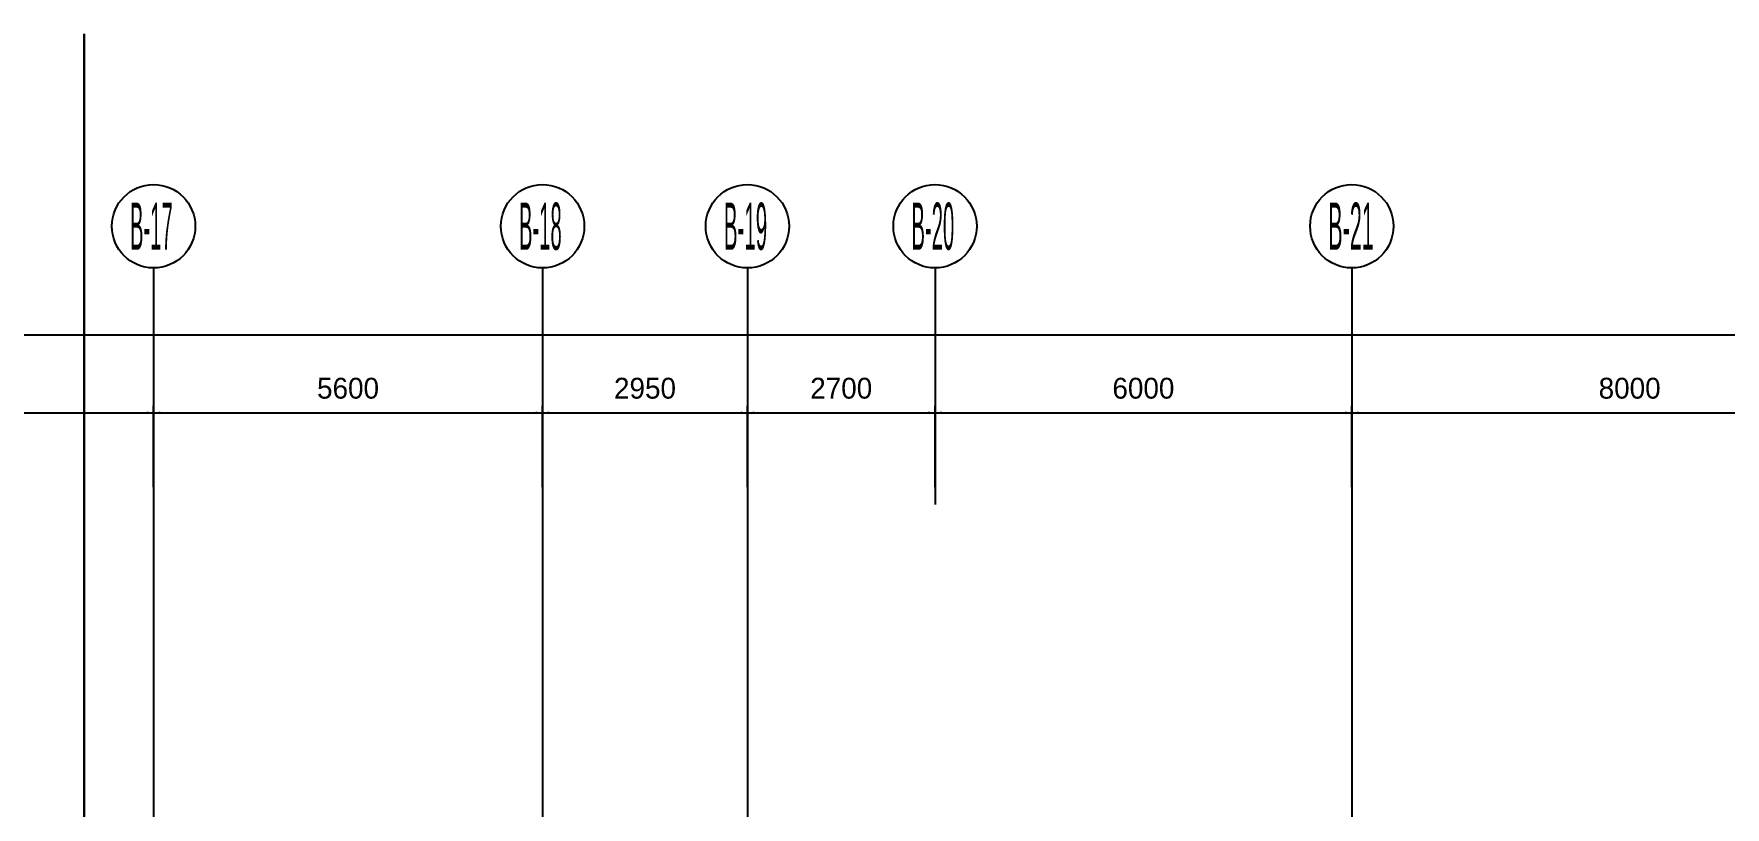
# Model space of a CAD drawing. Extents: x 387171 to 699106, y 11966 to 245688.
# Drawn here: x 591785 to 616133, y 234557 to 245688 of the extents above; entities that cross this region are included whole.
import ezdxf

# ---------------------------------------------------------------- set-up
doc = ezdxf.new("R2010")
doc.units = 0
doc.header["$LTSCALE"] = 100
doc.header["$MEASUREMENT"] = 0
doc.layers.add('DOTE', color=253, linetype='Continuous')
doc.layers.add('L-AXIS', color=3, linetype='Continuous')
doc.styles.add('tk', font='tk')
doc.dimstyles.get("Standard").update_dxf_attribs({"dimtxt": 300, "dimasz": 100, "dimexe": 100, "dimexo": 250, "dimgap": 100, "dimtad": 0, "dimtoh": 1, "dimdec": 0, "dimdsep": 46, "dimcen": 0.09, "dimclrt": 7, "dimadec": 0, "dimazin": 0, "dimtfac": 1, "dimtdec": 4, "dimtofl": 0, "dimtmove": 0, "dimatfit": 3, "dimfxl": 1, "dimtolj": 1, "dimtzin": 0, "dimarcsym": 0})

# ---------------------------------------------------------------- blocks, each defined once
blk = doc.blocks.new('*D1981')
at = {"layer": 'L-AXIS', "color": 0, "linetype": 'ByBlock', "lineweight": -2}
for p, q in [((494858, 239398), (494858, 241456)), ((494858, 241356), (656958, 241356)), ((656958, 239398), (656958, 241456))]:
    blk.add_line(p, q, dxfattribs=at)
for points in [[(494858, 241356), (494958, 241372), (494958, 241339)], [(656958, 241356), (656858, 241339), (656858, 241372)]]:
    blk.add_solid(points, dxfattribs=at)
at = {"layer": 'L-AXIS', "color": 7, "linetype": 'Continuous', "lineweight": -2, "insert": (548151, 241706), "char_height": 300, "width": 1106.67, "attachment_point": 5, "style": 'tk'}
blk.add_mtext('162100', dxfattribs=at)
blk = doc.blocks.new('*D2118')
at = {"layer": 'L-AXIS', "color": 0, "linetype": 'ByBlock', "lineweight": -2}
for p, q in [((602058, 239163), (602058, 240335)), ((604758, 239163), (604758, 240335)), ((602058, 240235), (604758, 240235))]:
    blk.add_line(p, q, dxfattribs=at)
for points in [[(602058, 240235), (602158, 240251), (602158, 240218)], [(604758, 240235), (604658, 240218), (604658, 240251)]]:
    blk.add_solid(points, dxfattribs=at)
at = {"layer": 'L-AXIS', "color": 7, "linetype": 'Continuous', "lineweight": -2, "insert": (603408, 240585), "char_height": 300, "width": 780, "attachment_point": 5, "style": 'tk'}
blk.add_mtext('2700', dxfattribs=at)
blk = doc.blocks.new('_AXISO')
blk.add_circle((0, 0), 0.5)
blk = doc.blocks.new('*D1754')
at = {"layer": 'L-AXIS', "color": 0, "linetype": 'ByBlock', "lineweight": -2}
for p, q in [((585258, 239163), (585258, 240335)), ((593508, 239163), (593508, 240335)), ((585258, 240235), (593508, 240235))]:
    blk.add_line(p, q, dxfattribs=at)
for points in [[(585258, 240235), (585358, 240251), (585358, 240218)], [(593508, 240235), (593408, 240218), (593408, 240251)]]:
    blk.add_solid(points, dxfattribs=at)
at = {"layer": 'L-AXIS', "color": 7, "linetype": 'Continuous', "lineweight": -2, "insert": (589383, 240585), "char_height": 300, "width": 780, "attachment_point": 5, "style": 'tk'}
blk.add_mtext('8250', dxfattribs=at)
blk = doc.blocks.new('*D3488')
at = {"layer": 'L-AXIS', "color": 0, "linetype": 'ByBlock', "lineweight": -2}
for p, q in [((593508, 239163), (593508, 240335)), ((599108, 239163), (599108, 240335)), ((593508, 240235), (599108, 240235))]:
    blk.add_line(p, q, dxfattribs=at)
for points in [[(593508, 240235), (593608, 240251), (593608, 240218)], [(599108, 240235), (599008, 240218), (599008, 240251)]]:
    blk.add_solid(points, dxfattribs=at)
at = {"layer": 'L-AXIS', "color": 7, "linetype": 'Continuous', "lineweight": -2, "insert": (596308, 240585), "char_height": 300, "width": 775, "attachment_point": 5, "style": 'tk'}
blk.add_mtext('5600', dxfattribs=at)
blk = doc.blocks.new('*D3079')
at = {"layer": 'L-AXIS', "color": 0, "linetype": 'ByBlock', "lineweight": -2}
for p, q in [((599108, 239163), (599108, 240335)), ((602058, 239163), (602058, 240335)), ((599108, 240235), (602058, 240235))]:
    blk.add_line(p, q, dxfattribs=at)
for points in [[(599108, 240235), (599208, 240251), (599208, 240218)], [(602058, 240235), (601958, 240218), (601958, 240251)]]:
    blk.add_solid(points, dxfattribs=at)
at = {"layer": 'L-AXIS', "color": 7, "linetype": 'Continuous', "lineweight": -2, "insert": (600583, 240585), "char_height": 300, "width": 775, "attachment_point": 5, "style": 'tk'}
blk.add_mtext('2950', dxfattribs=at)
blk = doc.blocks.new('*D3963')
at = {"layer": 'L-AXIS', "color": 0, "linetype": 'ByBlock', "lineweight": -2}
for p, q in [((610758, 239163), (610758, 240335)), ((618758, 239163), (618758, 240335)), ((610758, 240235), (618758, 240235))]:
    blk.add_line(p, q, dxfattribs=at)
for points in [[(610758, 240235), (610858, 240251), (610858, 240218)], [(618758, 240235), (618658, 240218), (618658, 240251)]]:
    blk.add_solid(points, dxfattribs=at)
at = {"layer": 'L-AXIS', "color": 7, "linetype": 'Continuous', "lineweight": -2, "insert": (614758, 240585), "char_height": 300, "width": 780, "attachment_point": 5, "style": 'tk'}
blk.add_mtext('8000', dxfattribs=at)
blk = doc.blocks.new('*D3876')
at = {"layer": 'L-AXIS', "color": 0, "linetype": 'ByBlock', "lineweight": -2}
for p, q in [((604758, 239163), (604758, 240335)), ((610758, 239163), (610758, 240335)), ((604758, 240235), (610758, 240235))]:
    blk.add_line(p, q, dxfattribs=at)
for points in [[(604758, 240235), (604858, 240251), (604858, 240218)], [(610758, 240235), (610658, 240218), (610658, 240251)]]:
    blk.add_solid(points, dxfattribs=at)
at = {"layer": 'L-AXIS', "color": 7, "linetype": 'Continuous', "lineweight": -2, "insert": (607758, 240585), "char_height": 300, "width": 770, "attachment_point": 5, "style": 'tk'}
blk.add_mtext('6000', dxfattribs=at)
blk = doc.blocks.new('后浇带现场')
at = {"color": 6, "lineweight": 30}
blk.add_lwpolyline([(714656, 762040), (714656, 738930), (710056, 738930), (710056, 730049), (775507, 730049), (775507, 772730)], dxfattribs=at)

msp = doc.modelspace()

# ---------------------------------------------------------------- linework, layer by layer
at = {"layer": 'DOTE'}
for p, q in [((602058.1, 239163.1), (602058.1, 213087.9)), ((593508.1, 238913.1), (593508.1, 197087.9)), ((599108.1, 238913.1), (599108.1, 190087.9)), ((610758.1, 238913.1), (610758.1, 233811.1))]:
    msp.add_line(p, q, dxfattribs=at)
at = {"layer": 'L-AXIS'}
for p, q in [((593508.1, 242318.6), (593508.1, 238913.1)), ((593508.1, 242318.6), (593508.1, 238913.1)), ((593508.1, 242318.6), (593508.1, 238913.1)), ((599108.1, 242318.6), (599108.1, 238913.1)), ((599108.1, 242318.6), (599108.1, 238913.1)), ((599108.1, 242318.6), (599108.1, 238913.1)), ((602058.1, 242318.6), (602058.1, 238913.1)), ((602058.1, 242318.6), (602058.1, 238913.1)), ((602058.1, 242318.6), (602058.1, 238913.1)), ((604758.1, 242318.6), (604758.1, 238913.1)), ((604758.1, 242318.6), (604758.1, 238913.1)), ((604758.1, 242318.6), (604758.1, 238913.1)), ((610758.1, 242318.6), (610758.1, 238913.1)), ((610758.1, 242318.6), (610758.1, 238913.1)), ((610758.1, 242318.6), (610758.1, 238913.1))]:
    msp.add_line(p, q, dxfattribs=at)

# ---------------------------------------------------------------- block references
at = {"color": 3, "lineweight": 30}
msp.add_blockref('后浇带现场', (-182998.7, -527042.1), dxfattribs=at)
at = {"layer": 'L-AXIS'}
ref = msp.add_blockref('_AXISO', (593508.1, 242918.6), dxfattribs=dict(at, xscale=1199.999999999997, yscale=1200, rotation=359.9996457873818))
ref.add_attrib('A', 'B-17', (593168.7, 242579.2), dxfattribs={"height": 678.82, "style": 'tk', "width": 0.320988})
ref = msp.add_blockref('_AXISO', (599108.1, 242918.6), dxfattribs=dict(at, xscale=1199.999999999997, yscale=1200, rotation=359.9996457873818))
ref.add_attrib('A', 'B-18', (598768.7, 242579.2), dxfattribs={"height": 678.82, "style": 'tk', "width": 0.320988})
ref = msp.add_blockref('_AXISO', (602058.1, 242918.6), dxfattribs=dict(at, xscale=1199.999999999997, yscale=1200, rotation=359.9996457873818))
ref.add_attrib('A', 'B-19', (601718.7, 242579.2), dxfattribs={"height": 678.82, "style": 'tk', "width": 0.325})
ref = msp.add_blockref('_AXISO', (604758.1, 242918.6), dxfattribs=dict(at, xscale=1199.999999999997, yscale=1200, rotation=359.9996457873818))
ref.add_attrib('A', 'B-20', (604418.7, 242579.2), dxfattribs={"height": 678.82, "style": 'tk', "width": 0.320988})
ref = msp.add_blockref('_AXISO', (610758.1, 242918.6), dxfattribs=dict(at, xscale=1199.999999999997, yscale=1200, rotation=359.9996457873818))
ref.add_attrib('A', 'B-21', (610418.7, 242579.2), dxfattribs={"height": 678.82, "style": 'tk', "width": 0.342105})

# ---------------------------------------------------------------- dimensions: what is measured, and where the dimension line sits
for base, p1, p2, picture, middle in [((656958.1, 241355.5), (494858.1, 239148.3), (656958.1, 239148.3), '*D1981', (548150.6, 241705.5)), ((593508.1, 240234.6), (585258.1, 238913.1), (593508.1, 238913.1), '*D1754', (589383.1, 240584.6)), ((599108.1, 240234.6), (593508.1, 238913.1), (599108.1, 238913.1), '*D3488', (596308.1, 240584.6)), ((602058.1, 240234.6), (599108.1, 238913.1), (602058.1, 238913.1), '*D3079', (600583.1, 240584.6)), ((604758.1, 240234.6), (602058.1, 238913.1), (604758.1, 238913.1), '*D2118', (603408.1, 240584.6)), ((610758.1, 240234.6), (604758.1, 238913.1), (610758.1, 238913.1), '*D3876', (607758.1, 240584.6)), ((618758.1, 240234.6), (610758.1, 238913.1), (618758.1, 238913.1), '*D3963', (614758.1, 240584.6))]:
    dim = msp.add_linear_dim(base=base, p1=p1, p2=p2, dimstyle='Standard', dxfattribs=at)
    dim.commit()
    dim.dimension.update_dxf_attribs({"geometry": picture, "text_midpoint": middle})

doc.saveas('drawing.dxf')
